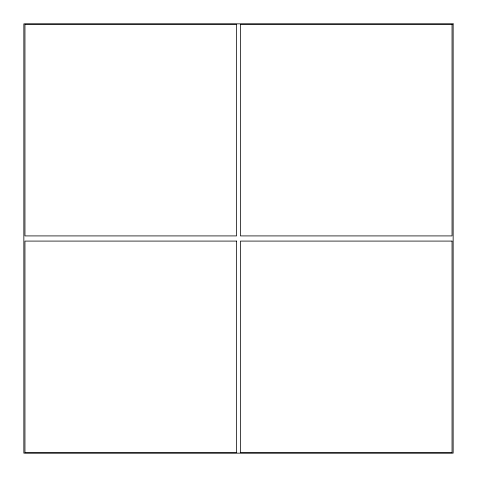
<?xml version="1.0" encoding="UTF-8"?>
<svg xmlns="http://www.w3.org/2000/svg" width="477" height="477" viewBox="0 0 477 477"><rect width="100%" height="100%" fill="white"/><g stroke="black" fill="none" stroke-linecap="round" stroke-linejoin="round"><path stroke-width="0.72" d="M453.15 23.85L23.85 23.85L23.85 453.15L453.15 453.15L453.15 23.85M236.58 24.285L24.953 24.285L24.953 235.912L236.58 235.912L236.58 24.285M452.047 24.285L240.42 24.285L240.42 235.912L452.047 235.912L452.047 24.285M236.58 241.088L24.953 241.088L24.953 452.715L236.58 452.715L236.58 241.088M452.047 241.088L240.42 241.088L240.42 452.715L452.047 452.715L452.047 241.088"/></g></svg>
